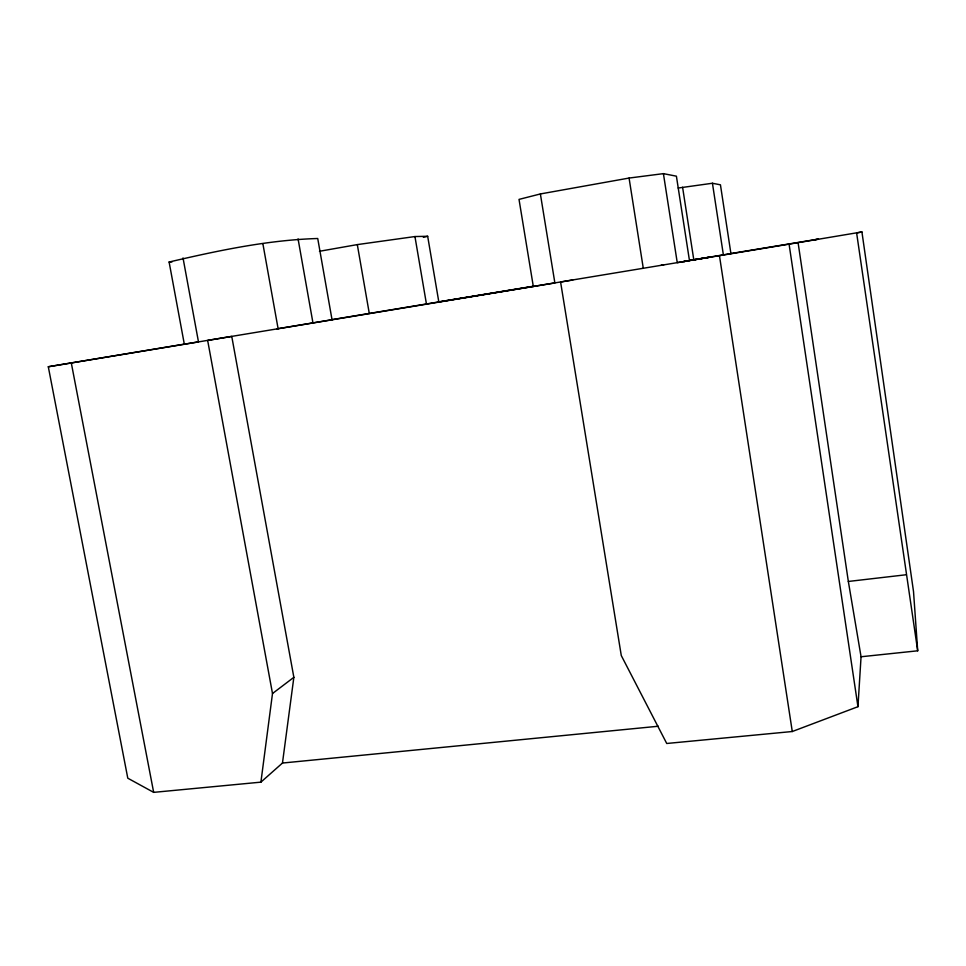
<?xml version="1.0" encoding="UTF-8"?>
<svg xmlns="http://www.w3.org/2000/svg" width="966" height="966" viewBox="0 0 966 966"><rect width="100%" height="100%" fill="white"/><g stroke="black" fill="none" stroke-linecap="round" stroke-linejoin="round"><path stroke-width="1.45" d="M572.802 279.983L560.594 282.048L621.283 655.552L666.733 743.482L792.277 731.516L857.953 706.689L861.056 656.759L848.341 581.46L798.085 242.647L861.926 231.949L913.522 591.578L917.7 650.806L861.056 656.759M260.905 782.146L272.497 693.528L207.654 340.418L231.755 336.41L293.857 677.323L282.47 763.043L260.905 782.146L153.666 792.362L127.79 778.198L48.3 366.754L184.675 344.101M272.497 693.528L293.857 677.323M183.021 257.934L198.477 341.879L184.325 344.21L169.11 262.015C217.773 250.689 267.594 240.015 317.729 238.505L332.038 319.746L277.013 328.887M663.413 173.639L677.251 262.667L689.47 260.603L676.405 176.186L663.413 173.639L629.071 178.058L540.38 193.949L519.02 199.394L533.317 286.479M423.35 237.322L427.672 236.284L438.818 301.923L554.87 282.929L540.38 193.949M861.926 231.949L856.625 232.963L917.7 650.806M319.456 251.281L357.311 244.603L414.945 236.549L427.672 236.284M678.18 188.032L712.437 183.25L720.443 184.82L730.924 253.599L689.398 260.506L708.875 257.318L693.793 259.782L682.588 187.259M48.3 366.754L798.085 242.647M813.227 240.003L818.468 239.085L730.803 253.575M438.286 301.972L533.22 286.25M331.519 319.722L438.818 301.923M661.082 265.288L663.823 264.829M848.341 581.46L906.144 574.758M282.47 763.043L658.329 726.239M169.11 262.015L172.033 261.895M71.303 362.975L153.666 792.362M262.861 243.637L278.111 328.706M298.071 238.904L312.96 322.934M357.311 244.603L369.29 313.467M414.945 236.549L426.441 303.988M629.071 178.058L643.284 268.294M712.437 183.25L723.377 254.867M719.465 255.761L792.277 731.516M789.089 244.205L857.953 706.689M686.56 261.049L683.735 261.52L686.609 261.074"/></g></svg>
